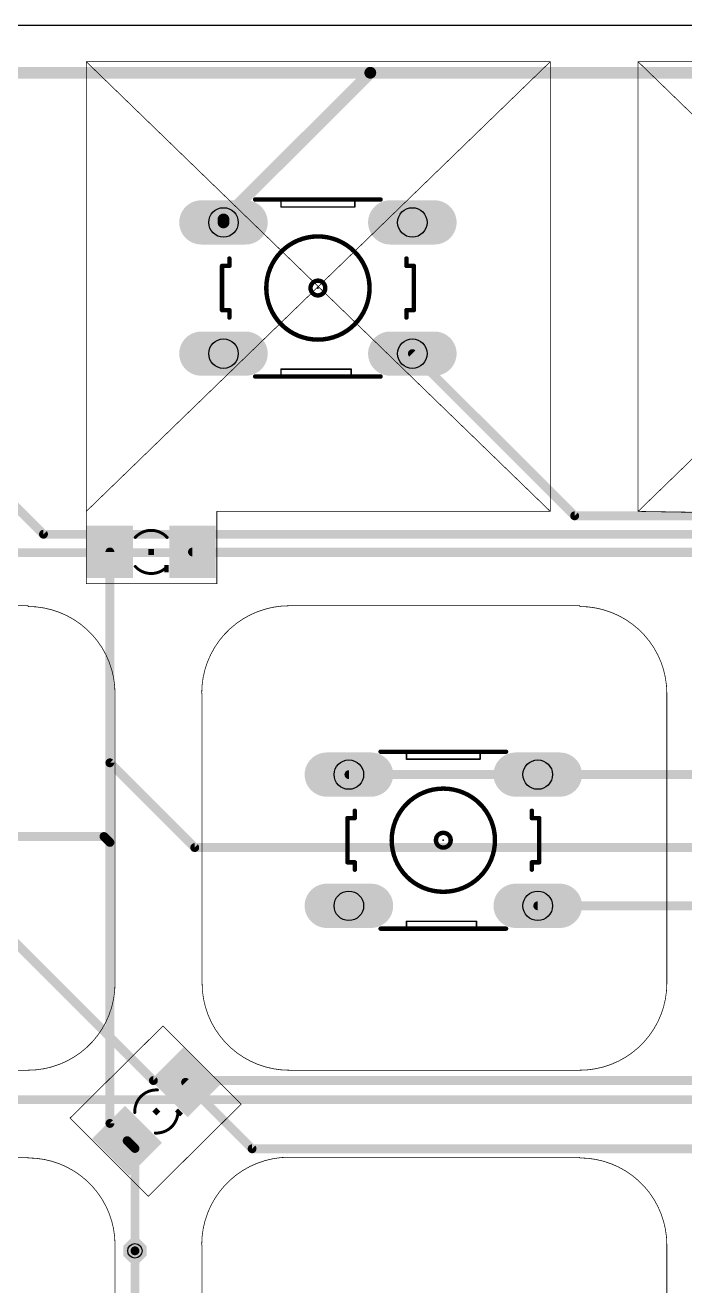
# Model space of a CAD drawing. Extents: x -0.04 to 6.3, y -0.04 to 3.98.
# Drawn here: x 1.571 to 2.465, y 2.228 to 3.938 of the extents above; entities that cross this region are included whole.
import ezdxf

# ---------------------------------------------------------------- set-up
doc = ezdxf.new("R2010")
doc.units = 0
for name, color, linetype in [('1', 22, 'CONTINUOUS'), ('16', 175, 'CONTINUOUS'), ('17', 82, 'CONTINUOUS'), ('18', 82, 'CONTINUOUS'), ('20', 7, 'CONTINUOUS'), ('21', 253, 'CONTINUOUS'), ('23', 7, 'CONTINUOUS'), ('44', 253, 'CONTINUOUS')]:
    doc.layers.add(name, color=color, linetype=linetype)

# ---------------------------------------------------------------- blocks, each defined once
blk = doc.blocks.new('LONGP100')
at = {"const_width": 1}
blk.add_lwpolyline([(-0.5, 0), (0.5, 0)], dxfattribs=at)
at = {"const_width": 0.5}
for points in [[(-0.5, 0.25, 1), (-0.5, -0.25)], [(0.5, -0.25, 1), (0.5, 0.25)]]:
    blk.add_lwpolyline(points, format="xyb", dxfattribs=at)
blk = doc.blocks.new('RECT')
blk.add_solid([(-0.5, -0.5), (0.5, -0.5), (-0.5, 0.5), (0.5, 0.5)])
blk = doc.blocks.new('OCTAGONV')
at = {"const_width": 0.5}
blk.add_lwpolyline([(-0.25, -0.103553), (-0.25, 0.103553), (-0.103553, 0.25), (0.103553, 0.25), (0.25, 0.103553), (0.25, -0.103553), (0.103553, -0.25), (-0.103553, -0.25), (-0.25, -0.103553), (-0.25, 0.103553)], dxfattribs=at)

msp = doc.modelspace()

# ---------------------------------------------------------------- linework, layer by layer
at = {"layer": '1'}
for points, const_width in [([(1.211, 3.873), (2.039, 3.873)], 0.016), ([(1.84, 3.674), (2.039, 3.873)], 0.016), ([(2.039, 3.873), (2.779, 3.873)], 0.016), ([(1.84, 3.67), (1.84, 3.674)], 0.016), ([(1.686016, 3.223), (1.686016, 2.829)], 0.012), ([(1.686016, 3.223), (1.686016, 2.936984)], 0.012), ([(1.797984, 3.223), (2.553016, 3.223)], 0.012), ([(1.686016, 2.936984), (1.801, 2.822)], 0.012), ([(2.01, 2.921), (2.907, 2.921)], 0.012), ([(0.317, 2.837), (1.678016, 2.837)], 0.012), ([(1.678016, 2.837), (1.686016, 2.829)], 0.012), ([(1.686016, 2.829), (1.686016, 2.447811)], 0.012), ([(1.801, 2.822), (3.543016, 2.822)], 0.012), ([(2.481, 2.743), (2.266, 2.743)], 0.012), ([(1.87876, 2.413413), (1.788587, 2.503587)], 0.012), ([(1.686016, 2.447811), (1.709413, 2.424413)], 0.012), ([(1.72, 2.413826), (1.709413, 2.424413)], 0.012), ([(1.72, 2.275), (1.72, 2.413826)], 0.012), ([(2.571413, 2.413413), (1.87876, 2.413413)], 0.012)]:
    msp.add_lwpolyline(points, dxfattribs=dict(at, const_width=const_width))
for points, const_width in [([(2.039, 3.877, 1), (2.039, 3.869)], 0.008), ([(2.041828, 3.870172, 1), (2.036172, 3.875828)], 0.008), ([(2.039, 3.869, 1), (2.039, 3.877)], 0.008), ([(1.844, 3.674, 1), (1.836, 3.674)], 0.008), ([(1.837172, 3.676828, 1), (1.842828, 3.671172)], 0.008), ([(1.836, 3.67, 1), (1.844, 3.67)], 0.008), ([(1.689016, 3.223, 1), (1.683016, 3.223)], 0.006), ([(1.689016, 3.223, 1), (1.683016, 3.223)], 0.006), ([(1.797984, 3.226, 1), (1.797984, 3.22)], 0.006), ([(1.688137, 2.939106, 1), (1.683894, 2.934863)], 0.006), ([(1.683016, 2.936984, 1), (1.689016, 2.936984)], 0.006), ([(2.01, 2.924, 1), (2.01, 2.918)], 0.006), ([(1.680137, 2.839121, 1), (1.675894, 2.834879)], 0.006), ([(1.678016, 2.834, 1), (1.678016, 2.84)], 0.006), ([(1.689016, 2.829, 1), (1.683016, 2.829)], 0.006), ([(1.683016, 2.829, 1), (1.689016, 2.829)], 0.006), ([(1.683894, 2.826879, 1), (1.688137, 2.831121)], 0.006), ([(1.801, 2.825, 1), (1.801, 2.819)], 0.006), ([(1.798879, 2.819879, 1), (1.803121, 2.824121)], 0.006), ([(2.266, 2.746, 1), (2.266, 2.74)], 0.006), ([(1.790708, 2.505708, 1), (1.786465, 2.501465)], 0.006), ([(1.688137, 2.449932, 1), (1.683894, 2.445689)], 0.006), ([(1.683016, 2.447811, 1), (1.689016, 2.447811)], 0.006), ([(1.711534, 2.426534, 1), (1.707292, 2.422292)], 0.006), ([(1.707292, 2.422292, 1), (1.711534, 2.426534)], 0.006), ([(1.723, 2.413826, 1), (1.717, 2.413826)], 0.006), ([(1.717879, 2.411705, 1), (1.722121, 2.415948)], 0.006), ([(1.87876, 2.416413, 1), (1.87876, 2.410413)], 0.006), ([(1.876639, 2.411292, 1), (1.880882, 2.415534)], 0.006), ([(1.717, 2.275, 1), (1.723, 2.275)], 0.006)]:
    msp.add_lwpolyline(points, format="xyb", dxfattribs=dict(at, const_width=const_width))
at = {"layer": '16', "const_width": 0.012}
for points in [[(1.349, 3.494), (1.596, 3.247)], [(2.316, 3.272), (2.096, 3.492)], [(3.922, 3.272), (2.316, 3.272)], [(1.596, 3.247), (3.914, 3.247)], [(3.907, 3.222), (0.872, 3.222)], [(1.508, 2.743), (1.745, 2.506)], [(1.745, 2.506), (2.851, 2.506)], [(2.839, 2.48), (1.03, 2.48)], [(1.72, 2.005), (1.72, 2.275)]]:
    msp.add_lwpolyline(points, dxfattribs=at)
at = {"layer": '16', "const_width": 0.006}
for points in [[(2.098121, 3.494121, 1), (2.093879, 3.489879)], [(2.316, 3.275, 1), (2.316, 3.269)], [(2.313879, 3.269879, 1), (2.318121, 3.274121)], [(1.596, 3.25, 1), (1.596, 3.244)], [(1.593879, 3.244879, 1), (1.598121, 3.249121)], [(1.745, 2.509, 1), (1.745, 2.503)], [(1.742879, 2.503879, 1), (1.747121, 2.508121)], [(1.723, 2.275, 1), (1.717, 2.275)]]:
    msp.add_lwpolyline(points, format="xyb", dxfattribs=at)
at = {"layer": '20'}
msp.add_line((6.299213, 3.937008), (0, 3.937008), dxfattribs=at)
at = {"layer": '20', "const_width": 0.001}
for points in [[(0.079, 3.937), (4.606, 3.937)], [(1.654, 3.888), (1.654, 3.278)], [(1.654, 3.888), (2.283, 3.888)], [(1.654, 3.888), (2.283, 3.278)], [(1.654, 3.278), (2.283, 3.888)], [(2.283, 3.888), (2.283, 3.278)], [(2.402, 3.888), (3.031, 3.888)], [(2.402, 3.888), (2.402, 3.278)], [(2.402, 3.888), (3.031, 3.278)], [(2.402, 3.278), (3.031, 3.888)], [(1.654, 3.278), (1.654, 3.18)], [(1.831, 3.18), (1.831, 3.278)], [(1.831, 3.278), (2.283, 3.278)], [(2.402, 3.278), (2.52, 3.276)], [(1.654, 3.18), (1.831, 3.18)], [(1.181, 3.15), (1.575, 3.15)], [(1.929, 3.15), (2.323, 3.15)], [(1.693, 3.031), (1.693, 2.638)], [(1.811, 3.031), (1.811, 2.638)], [(2.441, 3.031), (2.441, 2.638)], [(1.632, 2.455), (1.758, 2.58)], [(1.758, 2.58), (1.864, 2.474)], [(1.181, 2.52), (1.575, 2.52)], [(1.929, 2.52), (2.323, 2.52)], [(1.738, 2.349), (1.864, 2.474)], [(1.632, 2.455), (1.738, 2.349)], [(1.181, 2.402), (1.575, 2.402)], [(1.929, 2.402), (2.323, 2.402)], [(1.693, 2.283), (1.693, 1.89)], [(1.811, 2.283), (1.811, 1.89)], [(2.441, 2.283), (2.441, 1.89)]]:
    msp.add_lwpolyline(points, dxfattribs=at)
at = {"layer": '20'}
for points, const_width in [([(1.65425, 3.888, 1), (1.65375, 3.888)], 0.0005), ([(1.654, 3.88825, 1), (1.654, 3.88775)], 0.0005), ([(1.654174, 3.888179, 1), (1.653826, 3.887821)], 0.0005), ([(2.28325, 3.888, 1), (2.28275, 3.888)], 0.0005), ([(2.283174, 3.887821, 1), (2.282826, 3.888179)], 0.0005), ([(2.283, 3.88775, 1), (2.283, 3.88825)], 0.0005), ([(2.402, 3.88825, 1), (2.402, 3.88775)], 0.0005), ([(2.40225, 3.888, 1), (2.40175, 3.888)], 0.0005), ([(2.402174, 3.888179, 1), (2.401826, 3.887821)], 0.0005), ([(1.65425, 3.278, 1), (1.65375, 3.278)], 0.0005), ([(1.653826, 3.278179, 1), (1.654174, 3.277821)], 0.0005), ([(1.65375, 3.278, 1), (1.65425, 3.278)], 0.0005), ([(1.83125, 3.278, 1), (1.83075, 3.278)], 0.0005), ([(1.831, 3.27825, 1), (1.831, 3.27775)], 0.0005), ([(2.28275, 3.278, 1), (2.28325, 3.278)], 0.0005), ([(2.282826, 3.277821, 1), (2.283174, 3.278179)], 0.0005), ([(2.283, 3.27775, 1), (2.283, 3.27825)], 0.0005), ([(2.402004, 3.27825, 1), (2.401996, 3.27775)], 0.0005), ([(2.401826, 3.278179, 1), (2.402174, 3.277821)], 0.0005), ([(2.40175, 3.278, 1), (2.40225, 3.278)], 0.0005), ([(1.654, 3.18025, 1), (1.654, 3.17975)], 0.0005), ([(1.831, 3.17975, 1), (1.831, 3.18025)], 0.0005), ([(1.65375, 3.18, 1), (1.65425, 3.18)], 0.0005), ([(1.83075, 3.18, 1), (1.83125, 3.18)], 0.0005), ([(1.693, 3.031, 0.414214), (1.575, 3.149)], 0.001), ([(1.575, 3.14925, 1), (1.575, 3.14875)], 0.0005), ([(1.575, 3.14975, 1), (1.575, 3.15025)], 0.0005), ([(1.929, 3.15, 0.415455), (1.810501, 3.030998)], 0.001), ([(1.929, 3.15025, 1), (1.929, 3.14975)], 0.0005), ([(1.929, 3.14975, 1), (1.929, 3.15025)], 0.0005), ([(2.441, 3.031, 0.414214), (2.323, 3.149)], 0.001), ([(2.323, 3.14925, 1), (2.323, 3.14875)], 0.0005), ([(2.323, 3.14975, 1), (2.323, 3.15025)], 0.0005), ([(1.69325, 3.031, 1), (1.69275, 3.031)], 0.0005), ([(1.69275, 3.031, 1), (1.69325, 3.031)], 0.0005), ([(1.810251, 3.030997, 1), (1.810751, 3.030999)], 0.0005), ([(1.81125, 3.031, 1), (1.81075, 3.031)], 0.0005), ([(2.44125, 3.031, 1), (2.44075, 3.031)], 0.0005), ([(2.44075, 3.031, 1), (2.44125, 3.031)], 0.0005), ([(1.575, 2.52, 0.414214), (1.693, 2.638)], 0.001), ([(1.69325, 2.638, 1), (1.69275, 2.638)], 0.0005), ([(1.69275, 2.638, 1), (1.69325, 2.638)], 0.0005), ([(1.811, 2.638, 0.414214), (1.929, 2.52)], 0.001), ([(1.81125, 2.638, 1), (1.81075, 2.638)], 0.0005), ([(1.81075, 2.638, 1), (1.81125, 2.638)], 0.0005), ([(2.323, 2.52, 0.414214), (2.441, 2.638)], 0.001), ([(2.44125, 2.638, 1), (2.44075, 2.638)], 0.0005), ([(2.44075, 2.638, 1), (2.44125, 2.638)], 0.0005), ([(1.758177, 2.580177, 1), (1.757823, 2.579823)], 0.0005), ([(1.758176, 2.579823, 1), (1.757824, 2.580177)], 0.0005), ([(1.575, 2.52025, 1), (1.575, 2.51975)], 0.0005), ([(1.575, 2.51975, 1), (1.575, 2.52025)], 0.0005), ([(1.929, 2.52025, 1), (1.929, 2.51975)], 0.0005), ([(1.929, 2.51975, 1), (1.929, 2.52025)], 0.0005), ([(2.323, 2.52025, 1), (2.323, 2.51975)], 0.0005), ([(2.323, 2.51975, 1), (2.323, 2.52025)], 0.0005), ([(1.863823, 2.473823, 1), (1.864177, 2.474177)], 0.0005), ([(1.864176, 2.473823, 1), (1.863824, 2.474177)], 0.0005), ([(1.632177, 2.455177, 1), (1.631823, 2.454823)], 0.0005), ([(1.631824, 2.455177, 1), (1.632176, 2.454823)], 0.0005), ([(1.693, 2.283, 0.414214), (1.575, 2.401)], 0.001), ([(1.575, 2.40125, 1), (1.575, 2.40075)], 0.0005), ([(1.575, 2.40175, 1), (1.575, 2.40225)], 0.0005), ([(1.929, 2.402, 0.415455), (1.810501, 2.282998)], 0.001), ([(1.929, 2.40225, 1), (1.929, 2.40175)], 0.0005), ([(1.929, 2.40175, 1), (1.929, 2.40225)], 0.0005), ([(2.441, 2.283, 0.414214), (2.323, 2.401)], 0.001), ([(2.323, 2.40125, 1), (2.323, 2.40075)], 0.0005), ([(2.323, 2.40175, 1), (2.323, 2.40225)], 0.0005), ([(1.737824, 2.349177, 1), (1.738176, 2.348823)], 0.0005), ([(1.737823, 2.348823, 1), (1.738177, 2.349177)], 0.0005), ([(1.69325, 2.283, 1), (1.69275, 2.283)], 0.0005), ([(1.69275, 2.283, 1), (1.69325, 2.283)], 0.0005), ([(1.810251, 2.282997, 1), (1.810751, 2.282999)], 0.0005), ([(1.81125, 2.283, 1), (1.81075, 2.283)], 0.0005), ([(2.44125, 2.283, 1), (2.44075, 2.283)], 0.0005), ([(2.44075, 2.283, 1), (2.44125, 2.283)], 0.0005)]:
    msp.add_lwpolyline(points, format="xyb", dxfattribs=dict(at, const_width=const_width))
at = {"layer": '21'}
for points, const_width in [([(1.918, 3.701), (1.883, 3.701)], 0.006), ([(2.018, 3.701), (1.918, 3.701)], 0.006), ([(1.918, 3.701), (1.918, 3.691)], 0.002), ([(2.053, 3.701), (2.018, 3.701)], 0.006), ([(2.018, 3.691), (2.018, 3.701)], 0.002), ([(2.018, 3.691), (1.918, 3.691)], 0.002), ([(1.838, 3.611), (1.848, 3.611)], 0.006), ([(1.838, 3.611), (1.838, 3.551)], 0.006), ([(1.848, 3.611), (1.848, 3.621)], 0.006), ([(2.088, 3.611), (2.088, 3.621)], 0.006), ([(2.088, 3.611), (2.098, 3.611)], 0.006), ([(2.098, 3.551), (2.098, 3.611)], 0.006), ([(1.848, 3.551), (1.838, 3.551)], 0.006), ([(1.848, 3.551), (1.848, 3.541)], 0.006), ([(2.098, 3.551), (2.088, 3.551)], 0.006), ([(2.088, 3.551), (2.088, 3.541)], 0.006), ([(2.013, 3.471), (1.918, 3.471)], 0.002), ([(1.918, 3.471), (1.918, 3.461)], 0.002), ([(2.013, 3.471), (2.013, 3.461)], 0.002), ([(1.883, 3.461), (1.918, 3.461)], 0.006), ([(1.918, 3.461), (2.013, 3.461)], 0.006), ([(2.013, 3.461), (2.053, 3.461)], 0.006), ([(2.088, 2.952), (2.053, 2.952)], 0.006), ([(2.188, 2.952), (2.088, 2.952)], 0.006), ([(2.088, 2.952), (2.088, 2.942)], 0.002), ([(2.188, 2.942), (2.088, 2.942)], 0.002), ([(2.223, 2.952), (2.188, 2.952)], 0.006), ([(2.188, 2.942), (2.188, 2.952)], 0.002), ([(2.018, 2.862), (2.018, 2.872)], 0.006), ([(2.258, 2.862), (2.258, 2.872)], 0.006), ([(2.008, 2.862), (2.018, 2.862)], 0.006), ([(2.008, 2.862), (2.008, 2.802)], 0.006), ([(2.258, 2.862), (2.268, 2.862)], 0.006), ([(2.268, 2.802), (2.268, 2.862)], 0.006), ([(2.018, 2.802), (2.008, 2.802)], 0.006), ([(2.018, 2.802), (2.018, 2.792)], 0.006), ([(2.268, 2.802), (2.258, 2.802)], 0.006), ([(2.258, 2.802), (2.258, 2.792)], 0.006), ([(2.183, 2.722), (2.088, 2.722)], 0.002), ([(2.088, 2.722), (2.088, 2.712)], 0.002), ([(2.183, 2.722), (2.183, 2.712)], 0.002), ([(2.053, 2.712), (2.088, 2.712)], 0.006), ([(2.088, 2.712), (2.183, 2.712)], 0.006), ([(2.183, 2.712), (2.223, 2.712)], 0.006)]:
    msp.add_lwpolyline(points, dxfattribs=dict(at, const_width=const_width))
for points, const_width in [([(1.883, 3.7025, 1), (1.883, 3.6995)], 0.003), ([(1.918, 3.7025, 1), (1.918, 3.6995)], 0.003), ([(1.918, 3.6995, 1), (1.918, 3.7025)], 0.003), ([(1.9185, 3.701, 1), (1.9175, 3.701)], 0.001), ([(2.018, 3.7025, 1), (2.018, 3.6995)], 0.003), ([(2.018, 3.6995, 1), (2.018, 3.7025)], 0.003), ([(2.0185, 3.701, 1), (2.0175, 3.701)], 0.001), ([(2.053, 3.6995, 1), (2.053, 3.7025)], 0.003), ([(1.918, 3.6915, 1), (1.918, 3.6905)], 0.001), ([(1.9175, 3.691, 1), (1.9185, 3.691)], 0.001), ([(2.0175, 3.691, 1), (2.0185, 3.691)], 0.001), ([(2.018, 3.6905, 1), (2.018, 3.6915)], 0.001), ([(1.968, 3.511, 1), (1.968, 3.651, 1), (1.968, 3.511)], 0.006), ([(1.838, 3.6125, 1), (1.838, 3.6095)], 0.003), ([(1.8395, 3.611, 1), (1.8365, 3.611)], 0.003), ([(1.8495, 3.621, 1), (1.8465, 3.621)], 0.003), ([(1.8465, 3.611, 1), (1.8495, 3.611)], 0.003), ([(1.848, 3.6095, 1), (1.848, 3.6125)], 0.003), ([(2.0895, 3.621, 1), (2.0865, 3.621)], 0.003), ([(2.088, 3.6125, 1), (2.088, 3.6095)], 0.003), ([(2.0865, 3.611, 1), (2.0895, 3.611)], 0.003), ([(2.0995, 3.611, 1), (2.0965, 3.611)], 0.003), ([(2.098, 3.6095, 1), (2.098, 3.6125)], 0.003), ([(1.968, 3.571, 1), (1.968, 3.591, 1), (1.968, 3.571)], 0.006), ([(1.838, 3.5525, 1), (1.838, 3.5495)], 0.003), ([(1.8365, 3.551, 1), (1.8395, 3.551)], 0.003), ([(1.8495, 3.551, 1), (1.8465, 3.551)], 0.003), ([(1.8465, 3.541, 1), (1.8495, 3.541)], 0.003), ([(1.848, 3.5495, 1), (1.848, 3.5525)], 0.003), ([(2.088, 3.5525, 1), (2.088, 3.5495)], 0.003), ([(2.0895, 3.551, 1), (2.0865, 3.551)], 0.003), ([(2.0865, 3.541, 1), (2.0895, 3.541)], 0.003), ([(2.0965, 3.551, 1), (2.0995, 3.551)], 0.003), ([(2.098, 3.5495, 1), (2.098, 3.5525)], 0.003), ([(1.918, 3.4715, 1), (1.918, 3.4705)], 0.001), ([(1.9185, 3.471, 1), (1.9175, 3.471)], 0.001), ([(2.0135, 3.471, 1), (2.0125, 3.471)], 0.001), ([(2.013, 3.4705, 1), (2.013, 3.4715)], 0.001), ([(1.883, 3.4625, 1), (1.883, 3.4595)], 0.003), ([(1.918, 3.4625, 1), (1.918, 3.4595)], 0.003), ([(1.918, 3.4595, 1), (1.918, 3.4625)], 0.003), ([(1.9175, 3.461, 1), (1.9185, 3.461)], 0.001), ([(2.013, 3.4625, 1), (2.013, 3.4595)], 0.003), ([(2.013, 3.4595, 1), (2.013, 3.4625)], 0.003), ([(2.0125, 3.461, 1), (2.0135, 3.461)], 0.001), ([(2.053, 3.4595, 1), (2.053, 3.4625)], 0.003), ([(1.763654, 3.242685, 0.44237), (1.720346, 3.242685)], 0.004), ([(1.719607, 3.243358, 1), (1.721086, 3.242012)], 0.002), ([(1.762914, 3.242012, 1), (1.764393, 3.243358)], 0.002), ([(1.720346, 3.203315, 0.44237), (1.763654, 3.203315)], 0.004), ([(1.721086, 3.203988, 1), (1.719607, 3.202642)], 0.002), ([(1.764393, 3.202642, 1), (1.762914, 3.203988)], 0.002), ([(2.053, 2.9535, 1), (2.053, 2.9505)], 0.003), ([(2.088, 2.9535, 1), (2.088, 2.9505)], 0.003), ([(2.088, 2.9505, 1), (2.088, 2.9535)], 0.003), ([(2.0885, 2.952, 1), (2.0875, 2.952)], 0.001), ([(2.088, 2.9425, 1), (2.088, 2.9415)], 0.001), ([(2.0875, 2.942, 1), (2.0885, 2.942)], 0.001), ([(2.188, 2.9535, 1), (2.188, 2.9505)], 0.003), ([(2.188, 2.9505, 1), (2.188, 2.9535)], 0.003), ([(2.1885, 2.952, 1), (2.1875, 2.952)], 0.001), ([(2.1875, 2.942, 1), (2.1885, 2.942)], 0.001), ([(2.188, 2.9415, 1), (2.188, 2.9425)], 0.001), ([(2.223, 2.9505, 1), (2.223, 2.9535)], 0.003), ([(2.138, 2.762, 1), (2.138, 2.902, 1), (2.138, 2.762)], 0.006), ([(2.0195, 2.872, 1), (2.0165, 2.872)], 0.003), ([(2.2595, 2.872, 1), (2.2565, 2.872)], 0.003), ([(2.008, 2.8635, 1), (2.008, 2.8605)], 0.003), ([(2.0095, 2.862, 1), (2.0065, 2.862)], 0.003), ([(2.0165, 2.862, 1), (2.0195, 2.862)], 0.003), ([(2.018, 2.8605, 1), (2.018, 2.8635)], 0.003), ([(2.258, 2.8635, 1), (2.258, 2.8605)], 0.003), ([(2.2565, 2.862, 1), (2.2595, 2.862)], 0.003), ([(2.2695, 2.862, 1), (2.2665, 2.862)], 0.003), ([(2.268, 2.8605, 1), (2.268, 2.8635)], 0.003), ([(2.138, 2.822, 1), (2.138, 2.842, 1), (2.138, 2.822)], 0.006), ([(2.008, 2.8035, 1), (2.008, 2.8005)], 0.003), ([(2.0195, 2.802, 1), (2.0165, 2.802)], 0.003), ([(2.018, 2.8005, 1), (2.018, 2.8035)], 0.003), ([(2.258, 2.8035, 1), (2.258, 2.8005)], 0.003), ([(2.2595, 2.802, 1), (2.2565, 2.802)], 0.003), ([(2.268, 2.8005, 1), (2.268, 2.8035)], 0.003), ([(2.0065, 2.802, 1), (2.0095, 2.802)], 0.003), ([(2.0165, 2.792, 1), (2.0195, 2.792)], 0.003), ([(2.2565, 2.792, 1), (2.2595, 2.792)], 0.003), ([(2.2665, 2.802, 1), (2.2695, 2.802)], 0.003), ([(2.088, 2.7225, 1), (2.088, 2.7215)], 0.001), ([(2.0885, 2.722, 1), (2.0875, 2.722)], 0.001), ([(2.1835, 2.722, 1), (2.1825, 2.722)], 0.001), ([(2.183, 2.7215, 1), (2.183, 2.7225)], 0.001), ([(2.053, 2.7135, 1), (2.053, 2.7105)], 0.003), ([(2.088, 2.7135, 1), (2.088, 2.7105)], 0.003), ([(2.088, 2.7105, 1), (2.088, 2.7135)], 0.003), ([(2.0875, 2.712, 1), (2.0885, 2.712)], 0.001), ([(2.183, 2.7135, 1), (2.183, 2.7105)], 0.003), ([(2.183, 2.7105, 1), (2.183, 2.7135)], 0.003), ([(2.1825, 2.712, 1), (2.1835, 2.712)], 0.001), ([(2.223, 2.7105, 1), (2.223, 2.7135)], 0.003), ([(1.750392, 2.493231, 0.44237), (1.719769, 2.462608)], 0.004), ([(1.750344, 2.492232, 1), (1.750439, 2.49423)], 0.002), ([(1.71877, 2.46256, 1), (1.720768, 2.462656)], 0.002), ([(1.747608, 2.434769, 0.44237), (1.778231, 2.465392)], 0.004), ([(1.77923, 2.465439, 1), (1.777232, 2.465344)], 0.002), ([(1.747656, 2.435768, 1), (1.74756, 2.43377)], 0.002)]:
    msp.add_lwpolyline(points, format="xyb", dxfattribs=dict(at, const_width=const_width))
at = {"layer": '23'}
for p in [(1.968, 3.581), (1.742, 3.223), (2.138, 2.832), (1.749, 2.464)]:
    msp.add_point(p, dxfattribs=at)
at = {"layer": '44'}
for centre, radius in [((1.84, 3.67), 0.02), ((2.096, 3.67), 0.02), ((1.84, 3.492), 0.02), ((2.096, 3.492), 0.02), ((2.01, 2.921), 0.02), ((2.266, 2.921), 0.02), ((2.01, 2.743), 0.02), ((2.266, 2.743), 0.02), ((1.72, 2.275), 0.009843)]:
    msp.add_circle(centre, radius, dxfattribs=at)

# ---------------------------------------------------------------- block references
at = {"layer": '1', "xscale": 0.062992, "yscale": 0.070984}
for p in [(1.686016, 3.223), (1.797984, 3.223)]:
    msp.add_blockref('RECT', p, dxfattribs=at)
at = {"layer": '1', "xscale": 0.062992, "yscale": 0.070984, "rotation": 45}
for p in [(1.788587, 2.503587), (1.709413, 2.424413)]:
    msp.add_blockref('RECT', p, dxfattribs=at)
at = {"layer": '17', "xscale": 0.06, "yscale": 0.06}
for p in [(1.84, 3.67), (1.84, 3.67), (2.096, 3.67), (2.096, 3.67), (1.84, 3.492), (1.84, 3.492), (2.096, 3.492), (2.096, 3.492), (2.01, 2.921), (2.01, 2.921), (2.266, 2.921), (2.266, 2.921), (2.01, 2.743), (2.01, 2.743), (2.266, 2.743), (2.266, 2.743)]:
    msp.add_blockref('LONGP100', p, dxfattribs=at)
at = {"layer": '18', "xscale": 0.031685, "yscale": 0.031685}
msp.add_blockref('OCTAGONV', (1.72, 2.275), dxfattribs=at)
msp.add_blockref('OCTAGONV', (1.72, 2.275), dxfattribs=at)
at = {"layer": '21'}
for p, xscale, yscale in [((1.742, 3.223), 0.007874, 0.007874), ((1.762669, 3.200362), 0.005906, 0.009843)]:
    msp.add_blockref('RECT', p, dxfattribs=dict(at, xscale=xscale, yscale=yscale))
at = {"layer": '21', "rotation": 45}
for p, xscale, yscale in [((1.749, 2.464), 0.007874, 0.007874), ((1.779623, 2.462608), 0.005906, 0.009843)]:
    msp.add_blockref('RECT', p, dxfattribs=dict(at, xscale=xscale, yscale=yscale))

doc.saveas('drawing.dxf')
